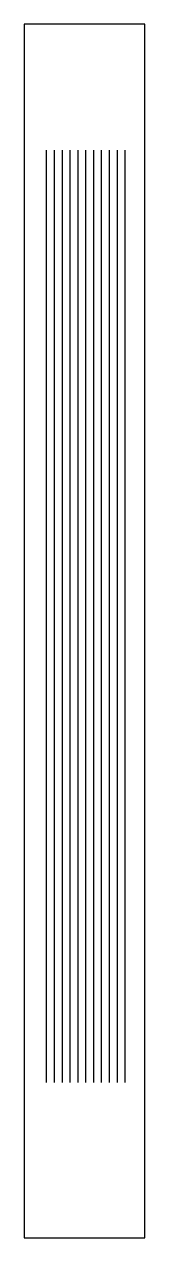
# Model space of a CAD drawing. Extents: x -272 to -12, y -1285 to 1344.
import ezdxf

# ---------------------------------------------------------------- set-up
doc = ezdxf.new("R2010")
doc.units = 0
doc.layers.get('0').update_dxf_attribs({"linetype": 'CONTINUOUS'})

msp = doc.modelspace()

# ---------------------------------------------------------------- linework, layer by layer
for p, q in [((-11.8, 1344.3), (-272.1, 1344.3)), ((-272.1, 1344.3), (-272.1, -1284.6)), ((-11.8, -1284.6), (-11.8, 1344.3)), ((-224.6, 1071.3), (-224.6, -948)), ((-207.6, 1071.3), (-207.6, -948)), ((-190.6, 1071.3), (-190.6, -948)), ((-173.6, 1071.3), (-173.6, -948)), ((-156.6, 1071.3), (-156.6, -948)), ((-139.6, 1071.3), (-139.6, -948)), ((-122.6, 1071.3), (-122.6, -948)), ((-105.6, 1071.3), (-105.6, -948)), ((-88.6, 1071.3), (-88.6, -948)), ((-71.6, 1071.3), (-71.6, -948)), ((-54.6, 1071.3), (-54.6, -948)), ((-272.1, -1284.6), (-11.8, -1284.6))]:
    msp.add_line(p, q)

doc.saveas('drawing.dxf')
